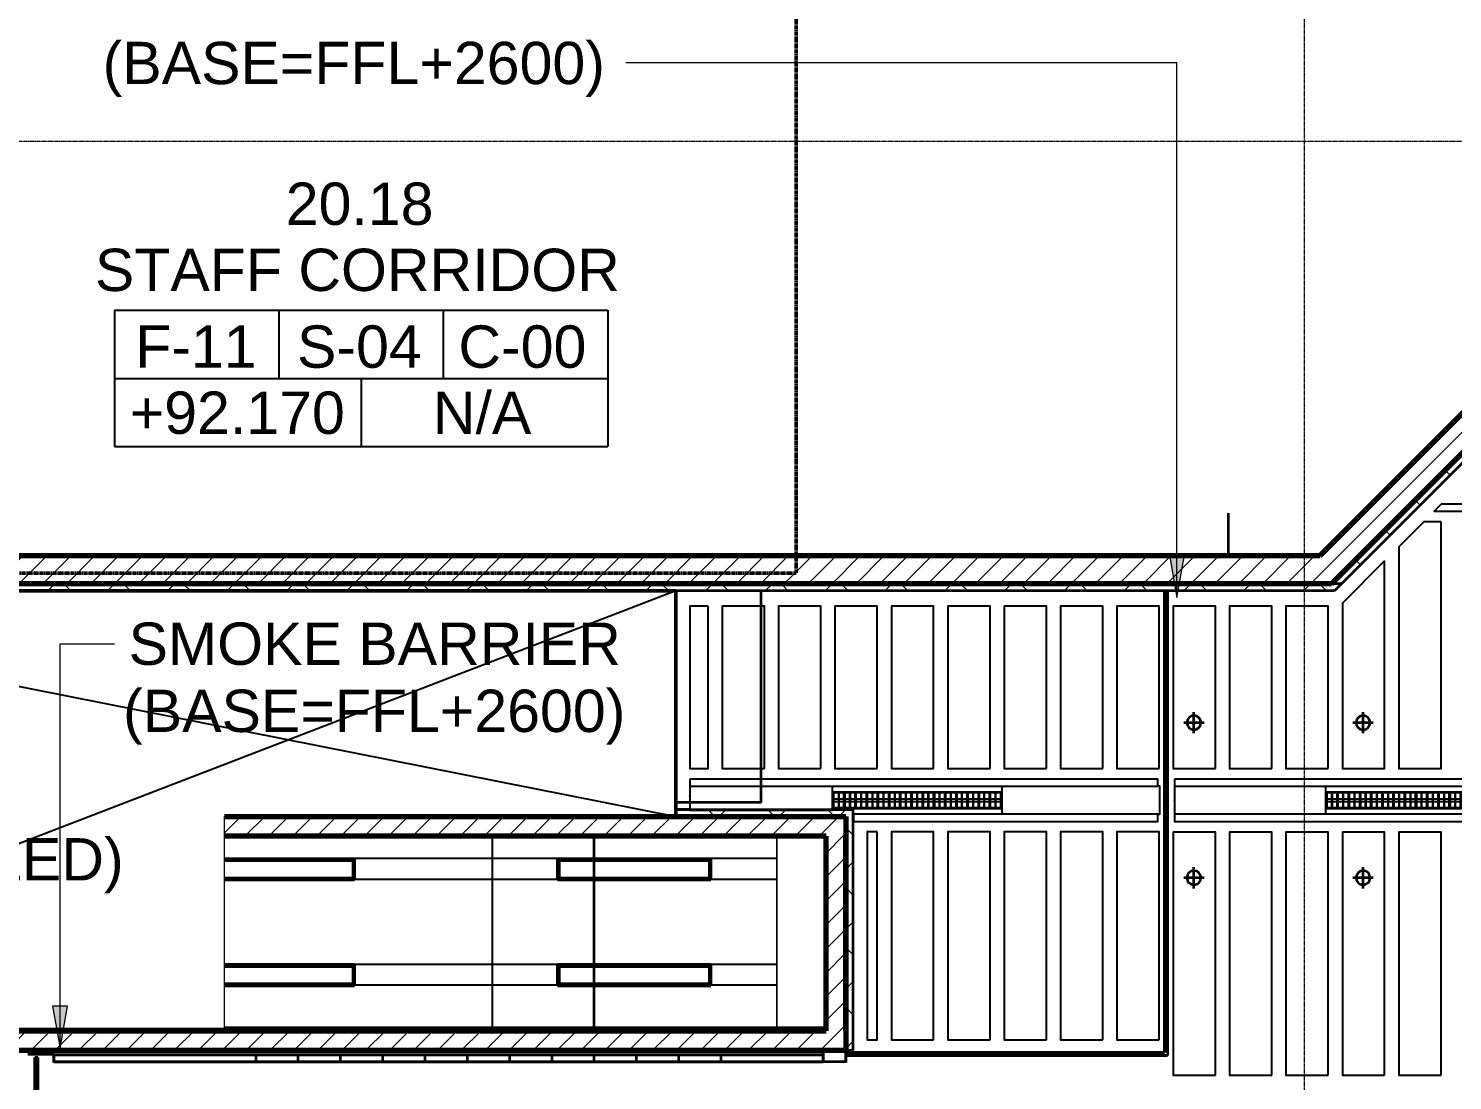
# Model space of a CAD drawing. Header units: millimetres. Extents: x -920231 to -841213, y -17301 to 22361.
# Drawn here: x -890536 to -880432, y -10978 to -3519 of the extents above; entities that cross this region are included whole.
import ezdxf
from ezdxf.enums import TextEntityAlignment as Align
from ezdxf.xclip import XClip

# ---------------------------------------------------------------- set-up
doc = ezdxf.new("R2010")
doc.units = ezdxf.units.MM
doc.header["$XCLIPFRAME"] = 0
doc.linetypes.add('- SOM Dash 1_8_', pattern=[4.7625, 3.175, -1.5875])
doc.linetypes.add('DPA_Grid _ Level 100', pattern=[10, 5.5, -1.6, 1.3, -1.6])
for name, color, linetype in [('000 - WIPEOUT', 250, 'Continuous'), ('001 - ASCESSORIES', 251, 'Continuous'), ('A04_TUBE SERIES', 2, 'Continuous'), ('A11_ALU.SOLID SHEET', 2, 'Continuous')]:
    doc.layers.add(name, color=color, linetype=linetype)
for name, color, linetype, lineweight in [('008 - LIGHTING', 1, 'Continuous', 9), ('_ _ A-DETL-OPENING', 1, 'Continuous', 25), ('A-CLNG', 2, 'Continuous', 9), ('A-CLNG-PATT', 2, 'Continuous', 9), ('A-DETL', 1, 'Continuous', 70), ('A-DETL-GENF', 2, 'Continuous', 35), ('A-FLOR-E', 2, 'Continuous', 35), ('A-ROOM-IDEN', 3, 'Continuous', 25), ('A-ROOM-LINE', 3, 'Continuous', 25), ('A-WALL', 5, 'Continuous', 35), ('A-WALL-FNSH', 2, 'Continuous', 35), ('A-WALL-PATT', 1, 'Continuous', 35), ('E-LITE-EQPM', 2, 'Continuous', 35), ('G-ANNO-SECL', 3, 'Continuous', 9), ('G-ANNO-TEXT', 3, 'Continuous', 9), ('I-WALL-E', 2, 'Continuous', 35), ('S-GRID', 251, 'Continuous', 9), ('S-STRS-IDEN', 3, 'Continuous', 25), ('S-STRS-MBND', 2, 'Continuous', 35), ('WALL-E', 2, 'Continuous', 35)]:
    doc.layers.add(name, color=color, linetype=linetype, lineweight=lineweight)
doc.styles.add('Arial_2', font='arial.ttf', dxfattribs={"height": 300})
pattern_1 = [(45, (0, 0), (-84.852814, 84.852814), [])]
pattern_2 = [(45, (0, 0), (-212.13203, 212.13203), []), (135, (0, 0), (-212.13203, -212.13203), [])]

# ---------------------------------------------------------------- blocks, each defined once
blk = doc.blocks.new('L1_1_FLUORESCENT W DISFUSSER - 1195L x 595W x 85H - 36W-V101-4230-01 ENLARGED MULTI-PURPOSE LEVEL - REFLECTED CEILING PLAN - SHEET 1')
at = {"layer": 'E-LITE-EQPM'}
for p, q in [((-886783, -10306), (-886783, -10156)), ((-886783, -10156), (-885694, -10156)), ((-885694, -10156), (-886783, -10156)), ((-886783, -10156), (-886783, -10306)), ((-886772, -10293), (-886772, -10169)), ((-886772, -10169), (-885705, -10169)), ((-885705, -10169), (-886772, -10169)), ((-886772, -10169), (-886772, -10293)), ((-886772, -10169), (-886772, -10293)), ((-885705, -10169), (-886772, -10169)), ((-885705, -10169), (-885705, -10293)), ((-885705, -10293), (-885705, -10169)), ((-885705, -10293), (-885705, -10169)), ((-885694, -10156), (-885694, -10306)), ((-885694, -10306), (-885694, -10156)), ((-885705, -10293), (-886772, -10293)), ((-886772, -10293), (-885705, -10293)), ((-886772, -10293), (-885705, -10293)), ((-885694, -10306), (-886783, -10306)), ((-886783, -10306), (-885694, -10306))]:
    blk.add_line(p, q, dxfattribs=at)
blk = doc.blocks.new('L1_1_FLUORESCENT W DISFUSSER - 1195L x 595W x 85H - 36W-V102-4230-01 ENLARGED MULTI-PURPOSE LEVEL - REFLECTED CEILING PLAN - SHEET 1')
at = {"layer": 'E-LITE-EQPM'}
for p, q in [((-889146, -10156), (-888222, -10156)), ((-888222, -10156), (-889146, -10156)), ((-889146, -10169), (-888233, -10169)), ((-888233, -10169), (-889146, -10169)), ((-888233, -10169), (-889146, -10169)), ((-888233, -10169), (-888233, -10293)), ((-888233, -10293), (-888233, -10169)), ((-888233, -10293), (-888233, -10169)), ((-888222, -10156), (-888222, -10306)), ((-888222, -10306), (-888222, -10156)), ((-888233, -10293), (-889146, -10293)), ((-889146, -10293), (-888233, -10293)), ((-889146, -10293), (-888233, -10293)), ((-888222, -10306), (-889146, -10306)), ((-889146, -10306), (-888222, -10306))]:
    blk.add_line(p, q, dxfattribs=at)
blk = doc.blocks.new('DPA_Room Tag Box - Standard-4486259-4230-01 ENLARGED MULTI-PURPOSE LEVEL - REFLECTED CEILING PLAN - SHEET 1')
at = {"layer": 'A-ROOM-LINE'}
for p, q in [((-17.5, -2.94), (-17.5, -12.6)), ((-17.5, -2.94), (17.5, -2.94)), ((-5.83, -2.94), (-5.83, -7.77)), ((5.83, -2.94), (5.83, -7.77)), ((17.5, -2.94), (17.5, -12.6)), ((-17.5, -7.77), (17.5, -7.77)), ((0, -7.77), (0, -12.6)), ((-17.5, -12.6), (17.5, -12.6))]:
    blk.add_line(p, q, dxfattribs=at)
blk = doc.blocks.new('*U2141')
at = {"layer": '_ _ A-DETL-OPENING'}
for p, q in [((-23944.5, -11084.8), (-15861.6, -12685)), ((-15862.2, -11084.8), (-23944.5, -14194.8))]:
    blk.add_line(p, q, dxfattribs=at)
at = {"layer": 'S-GRID', "linetype": 'DPA_Grid _ Level 100'}
for p, q in [((-11400, -20855.1), (-11400, 16910.1)), ((24628.5, -7900), (-48793, -7900))]:
    blk.add_line(p, q, dxfattribs=at)
blk = doc.blocks.new('*U1357')
blk.add_wipeout([(-25, 0), (25, 0), (25, 12752), (-25, 12752)]).dxf.layer = '000 - WIPEOUT'
at = {"layer": 'A04_TUBE SERIES', "color": 0}
blk.add_lwpolyline([(-25, 0), (25, 0), (25, 12752), (-25, 12752)], close=True, dxfattribs=at)
at = {"layer": 'Defpoints', "color": 250, "flags": 1}
blk.add_attdef('EXTR.OVL-LENGTH_', (-33, -9), '', height=5, dxfattribs=at)
blk = doc.blocks.new('*U1351')
at = {"color": 1}
blk.add_wipeout([(600, -60), (-600, -60), (-600, 60), (600, 60)], dxfattribs=at).dxf.layer = '000 - WIPEOUT'
at = {"layer": '001 - ASCESSORIES', "color": 0}
blk.add_lwpolyline([(600, -60), (-600, -60), (-600, 60), (600, 60)], close=True, dxfattribs=at)
at = {"layer": '001 - ASCESSORIES'}
for points in [[(-593, -55), (-598, -55), (-598, 55), (-593, 55)], [(595, -55), (-595, -55), (-595, 55), (595, 55)], [(-559, -55), (-554, -55), (-554, 55), (-559, 55)], [(-514, -55), (-519, -55), (-519, 55), (-514, 55)], [(-479, -55), (-474, -55), (-474, 55), (-479, 55)], [(-435, -55), (-440, -55), (-440, 55), (-435, 55)], [(-400, -55), (-395, -55), (-395, 55), (-400, 55)], [(-355, -55), (-360, -55), (-360, 55), (-355, 55)], [(-320, -55), (-315, -55), (-315, 55), (-320, 55)], [(-276, -55), (-281, -55), (-281, 55), (-276, 55)], [(-241, -55), (-236, -55), (-236, 55), (-241, 55)], [(-196, -55), (-201, -55), (-201, 55), (-196, 55)], [(-161, -55), (-156, -55), (-156, 55), (-161, 55)], [(-117, -55), (-122, -55), (-122, 55), (-117, 55)], [(-82, -55), (-77, -55), (-77, 55), (-82, 55)], [(-37, -55), (-42, -55), (-42, 55), (-37, 55)], [(-3, -55), (3, -55), (3, 55), (-3, 55)], [(42, -55), (37, -55), (37, 55), (42, 55)], [(77, -55), (82, -55), (82, 55), (77, 55)], [(122, -55), (117, -55), (117, 55), (122, 55)], [(156, -55), (161, -55), (161, 55), (156, 55)], [(201, -55), (196, -55), (196, 55), (201, 55)], [(236, -55), (241, -55), (241, 55), (236, 55)], [(281, -55), (276, -55), (276, 55), (281, 55)], [(315, -55), (320, -55), (320, 55), (315, 55)], [(360, -55), (355, -55), (355, 55), (360, 55)], [(395, -55), (400, -55), (400, 55), (395, 55)], [(440, -55), (435, -55), (435, 55), (440, 55)], [(474, -55), (479, -55), (479, 55), (474, 55)], [(519, -55), (514, -55), (514, 55), (519, 55)], [(554, -55), (559, -55), (559, 55), (554, 55)], [(598, -55), (593, -55), (593, 55), (598, 55)]]:
    blk.add_lwpolyline(points, close=True, dxfattribs=at)
for points in [[(-593, 10), (-559, 10)], [(-554, 10), (-519, 10)], [(-514, 10), (-479, 10)], [(-474, 10), (-440, 10)], [(-435, 10), (-400, 10)], [(-395, 10), (-360, 10)], [(-355, 10), (-320, 10)], [(-315, 10), (-281, 10)], [(-276, 10), (-241, 10)], [(-236, 10), (-201, 10)], [(-196, 10), (-161, 10)], [(-156, 10), (-122, 10)], [(-117, 10), (-82, 10)], [(-77, 10), (-42, 10)], [(-37, 10), (-3, 10)], [(3, 10), (37, 10)], [(42, 10), (77, 10)], [(82, 10), (117, 10)], [(122, 10), (156, 10)], [(161, 10), (196, 10)], [(201, 10), (236, 10)], [(241, 10), (276, 10)], [(281, 10), (315, 10)], [(320, 10), (355, 10)], [(360, 10), (395, 10)], [(400, 10), (435, 10)], [(440, 10), (474, 10)], [(479, 10), (514, 10)], [(519, 10), (554, 10)], [(559, 10), (593, 10)], [(-593, -10), (-559, -10)], [(-554, -10), (-519, -10)], [(-514, -10), (-479, -10)], [(-474, -10), (-440, -10)], [(-435, -10), (-400, -10)], [(-395, -10), (-360, -10)], [(-355, -10), (-320, -10)], [(-315, -10), (-281, -10)], [(-276, -10), (-241, -10)], [(-236, -10), (-201, -10)], [(-196, -10), (-161, -10)], [(-156, -10), (-122, -10)], [(-117, -10), (-82, -10)], [(-77, -10), (-42, -10)], [(-37, -10), (-3, -10)], [(3, -10), (37, -10)], [(42, -10), (77, -10)], [(82, -10), (117, -10)], [(122, -10), (156, -10)], [(161, -10), (196, -10)], [(201, -10), (236, -10)], [(241, -10), (276, -10)], [(281, -10), (315, -10)], [(320, -10), (355, -10)], [(360, -10), (395, -10)], [(400, -10), (435, -10)], [(440, -10), (474, -10)], [(479, -10), (514, -10)], [(519, -10), (554, -10)], [(559, -10), (593, -10)]]:
    blk.add_lwpolyline(points, dxfattribs=at)
blk = doc.blocks.new('*U1365')
blk.add_wipeout([(-25, 0), (25, 0), (25, 2161), (-25, 2161)]).dxf.layer = '000 - WIPEOUT'
at = {"layer": 'A04_TUBE SERIES', "color": 0}
blk.add_lwpolyline([(-25, 0), (25, 0), (25, 2161), (-25, 2161)], close=True, dxfattribs=at)
at = {"layer": 'Defpoints', "color": 250, "flags": 1}
blk.add_attdef('EXTR.OVL-LENGTH_', (-33, -9), '', height=5, dxfattribs=at)
blk = doc.blocks.new('*U1366')
blk.add_wipeout([(-25, 0), (25, 0), (25, 3320), (-25, 3320)]).dxf.layer = '000 - WIPEOUT'
at = {"layer": 'A04_TUBE SERIES', "color": 0}
blk.add_lwpolyline([(-25, 0), (25, 0), (25, 3320), (-25, 3320)], close=True, dxfattribs=at)
at = {"layer": 'Defpoints', "color": 250, "flags": 1}
blk.add_attdef('EXTR.OVL-LENGTH_', (-33, -9), '', height=5, dxfattribs=at)
blk = doc.blocks.new('*U1497')
blk.add_point((0, 0))
at = {"layer": 'Defpoints', "color": 250}
blk.add_text('AL.SHEET-HAT-TYPE-C', height=7, rotation=270, dxfattribs=at).set_placement((15, 0), align=Align.BOTTOM_CENTER)
blk.add_wipeout([(0, -100), (1073, -100), (1073, 100), (0, 100)]).dxf.layer = '000 - WIPEOUT'
at = {"layer": 'A11_ALU.SOLID SHEET', "color": 0}
blk.add_lwpolyline([(0, -100), (1073, -100), (1073, 100), (0, 100)], close=True, dxfattribs=at)
blk = doc.blocks.new('*U1498')
blk.add_point((0, 0))
at = {"layer": 'Defpoints', "color": 250}
blk.add_text('AL.SHEET-HAT-TYPE-C', height=7, rotation=270, dxfattribs=at).set_placement((15, 0), align=Align.BOTTOM_CENTER)
blk.add_wipeout([(0, -100), (1122, -100), (1122, 100), (0, 100)]).dxf.layer = '000 - WIPEOUT'
at = {"layer": 'A11_ALU.SOLID SHEET', "color": 0}
blk.add_lwpolyline([(0, -100), (1122, -100), (1122, 100), (0, 100)], close=True, dxfattribs=at)
blk = doc.blocks.new('*U1499')
blk.add_point((0, 0))
at = {"layer": 'Defpoints', "color": 250}
blk.add_text('AL.SHEET-HAT-TYPE-C', height=7, rotation=270, dxfattribs=at).set_placement((15, 0), align=Align.BOTTOM_CENTER)
blk.add_wipeout([(0, -100), (1013, -100), (1013, 100), (0, 100)]).dxf.layer = '000 - WIPEOUT'
at = {"layer": 'A11_ALU.SOLID SHEET', "color": 0}
blk.add_lwpolyline([(0, -100), (1013, -100), (1013, 100), (0, 100)], close=True, dxfattribs=at)
blk = doc.blocks.new('*U1486')
at = {"color": 3}
for points in [[(-575, 550), (575, 550), (575, 250), (-575, 250)], [(-575, 150), (575, 150), (575, -150), (-575, -150)], [(-575, -250), (575, -250), (575, -550), (-575, -550)]]:
    blk.add_wipeout(points, dxfattribs=at).dxf.layer = '000 - WIPEOUT'
at = {"layer": 'A11_ALU.SOLID SHEET', "color": 0, "linetype": 'ByBlock'}
for points in [[(-575, 250), (575, 250), (575, 550), (-575, 550)], [(-575, -150), (575, -150), (575, 150), (-575, 150)], [(-575, -550), (575, -550), (575, -250), (-575, -250)]]:
    blk.add_lwpolyline(points, close=True, dxfattribs=at)
blk = doc.blocks.new('*U1358')
blk.add_wipeout([(-25, 0), (25, 0), (25, 10860), (-25, 10910)]).dxf.layer = '000 - WIPEOUT'
at = {"layer": 'A04_TUBE SERIES', "color": 0}
blk.add_lwpolyline([(-25, 0), (25, 0), (25, 10860), (-25, 10910)], close=True, dxfattribs=at)
at = {"layer": 'Defpoints', "color": 250, "flags": 1}
blk.add_attdef('EXTR.OVL-LENGTH_', (-33, -9), '', height=5, dxfattribs=at)
blk = doc.blocks.new('*U1489')
at = {"color": 3}
for points in [[(-575, 1550), (575, 1550), (575, 1250), (-575, 1250)], [(-575, 1150), (575, 1150), (575, 850), (-575, 850)], [(-575, 750), (575, 750), (575, 450), (-575, 450)], [(-575, 350), (575, 350), (575, 50), (-575, 50)], [(-575, -50), (575, -50), (575, -350), (-575, -350)], [(-575, -450), (575, -450), (575, -750), (-575, -750)], [(-575, -850), (575, -850), (575, -1150), (-575, -1150)], [(-575, -1250), (575, -1250), (575, -1550), (-575, -1550)]]:
    blk.add_wipeout(points, dxfattribs=at).dxf.layer = '000 - WIPEOUT'
at = {"layer": 'A11_ALU.SOLID SHEET', "color": 0, "linetype": 'ByBlock'}
for points in [[(-575, 1250), (575, 1250), (575, 1550), (-575, 1550)], [(-575, 850), (575, 850), (575, 1150), (-575, 1150)], [(-575, 450), (575, 450), (575, 750), (-575, 750)], [(-575, 50), (575, 50), (575, 350), (-575, 350)], [(-575, -350), (575, -350), (575, -50), (-575, -50)], [(-575, -750), (575, -750), (575, -450), (-575, -450)], [(-575, -1150), (575, -1150), (575, -850), (-575, -850)], [(-575, -1550), (575, -1550), (575, -1250), (-575, -1250)]]:
    blk.add_lwpolyline(points, close=True, dxfattribs=at)
blk = doc.blocks.new('*U1490')
at = {"color": 3}
for points in [[(-862.5, 6150), (862.5, 6150), (862.5, 5850), (-862.5, 5850)], [(-862.5, 5750), (862.5, 5750), (862.5, 5450), (-862.5, 5450)], [(-862.5, 5350), (862.5, 5350), (862.5, 5050), (-862.5, 5050)], [(-862.5, 4950), (862.5, 4950), (862.5, 4650), (-862.5, 4650)], [(-862.5, 4550), (862.5, 4550), (862.5, 4250), (-862.5, 4250)]]:
    blk.add_wipeout(points, dxfattribs=at).dxf.layer = '000 - WIPEOUT'
at = {"layer": 'A11_ALU.SOLID SHEET', "color": 0, "linetype": 'ByBlock'}
for points in [[(-862.5, 5850), (862.5, 5850), (862.5, 6150), (-862.5, 6150)], [(-862.5, 5450), (862.5, 5450), (862.5, 5750), (-862.5, 5750)], [(-862.5, 5050), (862.5, 5050), (862.5, 5350), (-862.5, 5350)], [(-862.5, 4650), (862.5, 4650), (862.5, 4950), (-862.5, 4950)], [(-862.5, 4250), (862.5, 4250), (862.5, 4550), (-862.5, 4550)]]:
    blk.add_lwpolyline(points, close=True, dxfattribs=at)
blk = doc.blocks.new('*U1492')
at = {"color": 3}
for points in [[(-737.5, 950), (737.5, 950), (737.5, 650), (-737.5, 650)], [(-737.5, 550), (737.5, 550), (737.5, 250), (-737.5, 250)], [(-737.5, 150), (737.5, 150), (737.5, -150), (-737.5, -150)], [(-737.5, -250), (737.5, -250), (737.5, -550), (-737.5, -550)], [(-737.5, -650), (737.5, -650), (737.5, -950), (-737.5, -950)]]:
    blk.add_wipeout(points, dxfattribs=at).dxf.layer = '000 - WIPEOUT'
at = {"layer": 'A11_ALU.SOLID SHEET', "color": 0, "linetype": 'ByBlock'}
for points in [[(-737.5, 650), (737.5, 650), (737.5, 950), (-737.5, 950)], [(-737.5, 250), (737.5, 250), (737.5, 550), (-737.5, 550)], [(-737.5, -150), (737.5, -150), (737.5, 150), (-737.5, 150)], [(-737.5, -550), (737.5, -550), (737.5, -250), (-737.5, -250)], [(-737.5, -950), (737.5, -950), (737.5, -650), (-737.5, -650)]]:
    blk.add_lwpolyline(points, close=True, dxfattribs=at)
blk = doc.blocks.new('*U1377')
at = {"layer": 'Defpoints'}
for p in [(0, 400), (0, 0)]:
    blk.add_point(p, dxfattribs=at)
blk.add_wipeout([(737.5, 250), (737.5, 322), (-737.5, 322), (-737.5, 250)]).dxf.layer = '000 - WIPEOUT'
at = {"layer": 'A11_ALU.SOLID SHEET', "color": 0}
blk.add_lwpolyline([(737.5, 250), (737.5, 322), (-737.5, 322), (-737.5, 250)], close=True, dxfattribs=at)
blk = doc.blocks.new('*U1378')
at = {"layer": 'Defpoints'}
blk.add_point((0, 0), dxfattribs=at)
blk.add_wipeout([(575, 250), (575, 380), (-575, 380), (-575, 250)]).dxf.layer = '000 - WIPEOUT'
at = {"layer": 'A11_ALU.SOLID SHEET', "color": 0}
blk.add_lwpolyline([(575, 250), (575, 380), (-575, 380), (-575, 250)], close=True, dxfattribs=at)
at = {"layer": 'Defpoints'}
blk.add_point((0, 400), dxfattribs=at)
blk = doc.blocks.new('*U1512')
at = {"layer": 'A11_ALU.SOLID SHEET', "linetype": 'ByBlock'}
for points in [[(-135832, -10595), (-135955, -10595), (-136132, -10772), (-136132, -12345), (-135832, -12345)], [(-136232, -10872), (-136532, -11172), (-136532, -12345), (-136232, -12345)]]:
    blk.add_lwpolyline(points, close=True, dxfattribs=at)
at = {"layer": 'A04_TUBE SERIES', "linetype": 'ByBlock', "rotation": 89.99999999999999}
blk.add_blockref('*U1358', (-124970, -10495), dxfattribs=at)
at = {"layer": 'A11_ALU.SOLID SHEET', "linetype": 'ByBlock', "rotation": 90}
for name, p in [('*U1489', (-139382, -11770)), ('*U1486', (-137182, -11770)), ('*U1492', (-138782, -13532)), ('*U1490', (-131582, -13658))]:
    blk.add_blockref(name, p, dxfattribs=at)
at = {"layer": 'A11_ALU.SOLID SHEET', "color": 1}
for name, p in [('*U1499', (-141162, -12540)), ('*U1498', (-138949, -12570)), ('*U1497', (-137722, -12570))]:
    blk.add_blockref(name, p, dxfattribs=at)
at = {"layer": '008 - LIGHTING'}
for p in [(-139549, -12570), (-136049, -12570)]:
    blk.add_blockref('*U1351', p, dxfattribs=at)
at = {"layer": 'A11_ALU.SOLID SHEET', "color": 0, "linetype": 'ByBlock', "rotation": 90}
for name, p in [('*U1378', (-140782, -11770)), ('*U1377', (-139582, -13532))]:
    blk.add_blockref(name, p, dxfattribs=at)
at = {"layer": 'A04_TUBE SERIES', "linetype": 'ByBlock', "rotation": 270}
for name, p in [('*U1366', (-141162, -12445)), ('*U1357', (-137722, -12445)), ('*U1365', (-140003, -12695)), ('*U1357', (-137722, -12695))]:
    blk.add_blockref(name, p, dxfattribs=at)
blk = doc.blocks.new('LGF_DL_SAA_LowPower_DL1a - LGF_DL_SAA_LowPower_DL1a-8832329-4130-01 MULTI-PURPOSE LEVEL - REFLECTED CEILING PLAN')
at = {"layer": 'A-DETL-GENF'}
for p, q in [((72.5, 0), (-72.5, 0)), ((0, 75), (0, -75))]:
    blk.add_line(p, q, dxfattribs=at)
blk.add_circle((0, 0), 50, dxfattribs=at)
blk = doc.blocks.new('C-1-PP19-AR-4130-01-B_20250829-225100_EXLIGHT')
at = {"layer": 'E-LITE-EQPM', "extrusion": (0, 0, -1), "rotation": 180}
for p in [(137585, -12020), (136385, -12020), (137585, -13120), (136385, -13120)]:
    blk.add_blockref('LGF_DL_SAA_LowPower_DL1a - LGF_DL_SAA_LowPower_DL1a-8832329-4130-01 MULTI-PURPOSE LEVEL - REFLECTED CEILING PLAN', p, dxfattribs=at)

msp = doc.modelspace()

# ---------------------------------------------------------------- block references
ref = msp.add_blockref('*U1512', (-744682, 3579))
XClip(ref).set_block_clipping_path([(-170955.001718735, -20880.0077451951), (-101425.4223389953, 14393.0014498747)])

# ---------------------------------------------------------------- next in the draw order: hatches: boundary and pattern name
at = {"layer": 'A-CLNG-PATT', "lineweight": 25}
h = msp.add_hatch(dxfattribs=at)
h.set_pattern_fill('FP_9', color=256, style=0, pattern_type=2)
h.set_pattern_definition([(0, (-865424.5, -10156), (0, 4414), [3117.7, 0]), (180, (-862307, -9556), (-5e-13, 4414), [3117.7, 0]), (270, (-865424.5, -8656), (-3117.7, -2e-13), [4414, 0]), (270, (-862307, -8656), (-3117.7, -2e-13), [4414, 0]), (0, (-865424.5, -10788), (0, 4414), [3117.7, 0]), (180, (-862307, -10306), (-5e-13, 4414), [3117.7, 0]), (0, (-865424.5, -10938), (0, 4414), [3117.7, 0]), (180, (-862307, -8806), (-5e-13, 4414), [3117.7, 0]), (180, (-862307, -9406), (-5e-13, 4414), [3117.7, 0]), (0, (-865424.5, -11420), (0, 4414), [3117.7, 0]), (0, (-865424.5, -11570), (0, 4414), [3117.7, 0]), (0, (-865424.5, -12920), (0, 4414), [3117.7, 0]), (180, (-862307, -12320), (-5e-13, 4414), [3117.7, 0]), (180, (-862307, -12170), (-5e-13, 4414), [3117.7, 0])])
h.paths.add_polyline_path([(-886702, -10606), (-885227, -10606), (-885227, -9246), (-889146, -9246), (-889146, -10606), (-886702, -10606)])
at = {"layer": 'A-WALL-PATT', "lineweight": 9}
h = msp.add_hatch(dxfattribs=at)
h.set_pattern_fill('FP_2', color=256, style=0, pattern_type=2)
h.set_pattern_definition(pattern_1)
h.paths.add_polyline_path([(-881290, -7456), (-870755, 3079), (-871038, 3079), (-881572, -7456)])
h = msp.add_hatch(dxfattribs=at)
h.set_pattern_fill('FP_3', color=256, style=0, pattern_type=2)
h.set_pattern_definition(pattern_2)
h.paths.add_polyline_path([(-881269, -7506), (-870734, 3029), (-870805, 3029), (-881340, -7506)])
h = msp.add_hatch(dxfattribs=at)
h.set_pattern_fill('FP_3', color=256, style=0, pattern_type=2)
h.set_pattern_definition(pattern_2)
h.paths.add_polyline_path([(-881290, -7456), (-881219, -7456), (-870734, 3029), (-870805, 3029), (-880712, -6878)])
h = msp.add_hatch(dxfattribs=at)
h.set_pattern_fill('FP_2', color=256, style=0, pattern_type=2)
h.set_pattern_definition(pattern_1)
h.paths.add_polyline_path([(-881898, -7456), (-881572, -7456), (-881372, -7256), (-899767, -7256), (-899767, -7456), (-884197, -7456)])
h = msp.add_hatch(dxfattribs=at)
h.set_pattern_fill('FP_3', color=256, style=0, pattern_type=2)
h.set_pattern_definition(pattern_2)
h.paths.add_polyline_path([(-881340, -7506), (-881290, -7456), (-891370, -7456), (-891370, -7506), (-881898, -7506)])
h = msp.add_hatch(dxfattribs=at)
h.set_pattern_fill('FP_3', color=256, style=0, pattern_type=2)
h.set_pattern_definition(pattern_2)
h.paths.add_polyline_path([(-884687, -9106), (-884687, -9056), (-885944, -9056), (-885944, -9106), (-884737, -9106)])
h = msp.add_hatch(dxfattribs=at)
h.set_pattern_fill('FP_2', color=256, style=0, pattern_type=2)
h.set_pattern_definition(pattern_1)
h.paths.add_polyline_path([(-884737, -9246), (-884737, -9106), (-889146, -9106), (-889146, -9246), (-884877, -9246)])
h.paths.add_polyline_path([(-894077, -9246), (-894027, -9246), (-894027, -9106), (-894077, -9106)])
h = msp.add_hatch(dxfattribs=at)
h.set_pattern_fill('FP_3', color=256, style=0, pattern_type=2)
h.set_pattern_definition(pattern_2)
h.paths.add_polyline_path([(-884737, -10766), (-884687, -10766), (-884687, -9106), (-884737, -9106), (-884737, -10626)])
h = msp.add_hatch(dxfattribs=at)
h.set_pattern_fill('FP_2', color=256, style=0, pattern_type=2)
h.set_pattern_definition(pattern_1)
h.paths.add_polyline_path([(-884737, -10626), (-884737, -9246), (-884877, -9246), (-884877, -10626)])
h = msp.add_hatch(dxfattribs=at)
h.set_pattern_fill('FP_2', color=256, style=0, pattern_type=2)
h.set_pattern_definition(pattern_1)
h.paths.add_polyline_path([(-884737, -10766), (-884737, -10626), (-894077, -10626), (-894077, -10766), (-885346, -10766)])
at = {"layer": 'G-ANNO-TEXT'}
for points in [[(-882388, -7554), (-882335, -7254), (-882440, -7254)], [(-890312, -10751), (-890260, -10451), (-890365, -10451)]]:
    msp.add_hatch(color=7, dxfattribs=at).paths.add_polyline_path(points)

# ---------------------------------------------------------------- next in the draw order: linework, layer by layer
at = {"layer": 'A-CLNG'}
for p, q in [((-890289, -7506), (-894027, -7506)), ((-894027, -7506), (-890289, -7506)), ((-885945, -7506), (-890289, -7506)), ((-890289, -7506), (-885945, -7506)), ((-885227, -9246), (-885227, -10606)), ((-885227, -10606), (-885227, -9246)), ((-885227, -10606), (-885227, -9246)), ((-885227, -9246), (-885227, -10606)), ((-889146, -10606), (-885227, -10606)), ((-885227, -10606), (-889146, -10606)), ((-885227, -10606), (-884877, -10606)), ((-884877, -10606), (-885227, -10606)), ((-884877, -10606), (-884898, -10606)), ((-884898, -10606), (-884877, -10606)), ((-884898, -10766), (-884898, -10846)), ((-884898, -10846), (-884898, -10766)), ((-885360, -10846), (-888010, -10846)), ((-888010, -10846), (-885360, -10846)), ((-885360, -10851), (-885360, -10846)), ((-885360, -10846), (-885360, -10851)), ((-884737, -10846), (-885360, -10846)), ((-885360, -10846), (-885360, -10851)), ((-885360, -10851), (-885360, -10846)), ((-885360, -10846), (-884737, -10846)), ((-884898, -10846), (-884737, -10846)), ((-884737, -10846), (-884898, -10846))]:
    msp.add_line(p, q, dxfattribs=at)
at = {"layer": 'A-DETL', "lineweight": 50}
for p, q in [((-885944, -7506), (-894027, -7506)), ((-885944, -9106), (-885944, -7506)), ((-894027, -10616), (-889146, -10616))]:
    msp.add_line(p, q, dxfattribs=at)
at = {"layer": 'A-DETL', "lineweight": 9}
for p, q in [((-889146, -10616), (-889146, -9106)), ((-889146, -9106), (-885944, -9106))]:
    msp.add_line(p, q, dxfattribs=at)
at = {"layer": 'A-FLOR-E'}
for p, q in [((-894077, -7456), (-882524, -7456)), ((-882524, -7456), (-894077, -7456))]:
    msp.add_line(p, q, dxfattribs=at)
at = {"layer": 'A-WALL', "color": 7, "lineweight": 70}
for p, q in [((-870805, 3029), (-881290, -7456)), ((-881290, -7456), (-870805, 3029)), ((-881290, -7456), (-870805, 3029)), ((-881372, -7256), (-874987, -871)), ((-894077, -7256), (-881372, -7256)), ((-881572, -7456), (-894077, -7456)), ((-881290, -7456), (-881572, -7456)), ((-889146, -9106), (-884737, -9106)), ((-884737, -9106), (-884737, -9246)), ((-884877, -9246), (-889146, -9246)), ((-884877, -10626), (-884877, -9246)), ((-884737, -9246), (-884737, -10626)), ((-884737, -10626), (-884737, -9246)), ((-894077, -10626), (-884877, -10626)), ((-884737, -10626), (-884737, -10766)), ((-884737, -10766), (-894077, -10766))]:
    msp.add_line(p, q, dxfattribs=at)
at = {"layer": 'A-WALL-FNSH', "color": 250}
for p, q in [((-870734, 3029), (-881269, -7506)), ((-870734, 3029), (-881219, -7456)), ((-891370, -7456), (-881290, -7456)), ((-881219, -7456), (-881290, -7456)), ((-881340, -7506), (-891370, -7506)), ((-881269, -7506), (-881340, -7506)), ((-885944, -9056), (-884687, -9056)), ((-884687, -9056), (-884687, -9106)), ((-884737, -9106), (-889146, -9106)), ((-884737, -9246), (-884737, -9106)), ((-884687, -9106), (-884687, -10766)), ((-884737, -10766), (-884737, -10626)), ((-884687, -10766), (-884737, -10766))]:
    msp.add_line(p, q, dxfattribs=at)
at = {"layer": 'G-ANNO-SECL', "linetype": 'DPA_Grid _ Level 100', "lineweight": 50}
for p, q in [((-885090, 20550), (-885090, -7381)), ((-885090, -7381), (-893368, -7381))]:
    msp.add_line(p, q, dxfattribs=at)
at = {"layer": 'G-ANNO-TEXT', "color": 10}
for p, q in [((-886176, -3763), (-886299, -3763)), ((-882388, -3763), (-886176, -3763)), ((-882388, -7554), (-882388, -3763)), ((-882335, -7254), (-882440, -7254)), ((-882440, -7254), (-882388, -7554)), ((-882388, -7554), (-882335, -7254)), ((-890312, -7881), (-890084, -7881)), ((-890312, -10751), (-890312, -7881)), ((-890084, -7881), (-889926, -7881)), ((-890260, -10451), (-890365, -10451)), ((-890365, -10451), (-890312, -10751)), ((-890312, -10751), (-890260, -10451))]:
    msp.add_line(p, q, dxfattribs=at)
at = {"layer": 'I-WALL-E'}
for p, q in [((-882475, -10781), (-882475, -7506)), ((-882475, -7506), (-882475, -10781)), ((-882475, -7506), (-882455, -7506)), ((-882455, -10781), (-882455, -7506)), ((-882455, -7506), (-882455, -10801)), ((-885845, -9056), (-885944, -9056)), ((-885944, -9056), (-885845, -9056)), ((-886440, -9106), (-887997, -9106)), ((-887997, -9106), (-887837, -9106)), ((-887837, -9106), (-887410, -9106)), ((-887410, -9106), (-887425, -9106)), ((-887425, -9106), (-887110, -9106)), ((-887110, -9106), (-887125, -9106)), ((-887125, -9106), (-886810, -9106)), ((-886810, -9106), (-886825, -9106)), ((-886825, -9106), (-886510, -9106)), ((-886510, -9106), (-886525, -9106)), ((-886525, -9106), (-885845, -9106)), ((-885845, -9106), (-886440, -9106)), ((-889146, -10606), (-886359, -10606)), ((-888910, -10606), (-889146, -10606)), ((-888610, -10606), (-888925, -10606)), ((-888925, -10606), (-888910, -10606)), ((-888910, -10606), (-888910, -10626)), ((-888310, -10606), (-888625, -10606)), ((-888625, -10606), (-888610, -10606)), ((-888610, -10606), (-888610, -10626)), ((-888010, -10606), (-888325, -10606)), ((-888325, -10606), (-888310, -10606)), ((-888310, -10606), (-888310, -10626)), ((-887710, -10606), (-888025, -10606)), ((-888025, -10606), (-888010, -10606)), ((-888010, -10606), (-888010, -10626)), ((-887410, -10606), (-887725, -10606)), ((-887725, -10606), (-887710, -10606)), ((-887710, -10606), (-887710, -10626)), ((-887110, -10606), (-887425, -10606)), ((-887425, -10606), (-887410, -10606)), ((-887410, -10606), (-887410, -10626)), ((-886810, -10606), (-887125, -10606)), ((-887125, -10606), (-887110, -10606)), ((-887110, -10606), (-887110, -10626)), ((-886510, -10606), (-886825, -10606)), ((-886825, -10606), (-886810, -10606)), ((-886810, -10606), (-886810, -10626)), ((-884877, -10606), (-886525, -10606)), ((-886525, -10606), (-886510, -10606)), ((-886510, -10606), (-886510, -10626)), ((-886359, -10606), (-884877, -10606)), ((-890110, -10616), (-890110, -10626)), ((-889810, -10616), (-889810, -10626)), ((-889510, -10616), (-889510, -10626)), ((-889210, -10616), (-889210, -10626)), ((-890356, -10796), (-889075, -10796)), ((-888909, -10796), (-890356, -10796)), ((-889075, -10796), (-885476, -10796)), ((-888609, -10796), (-888924, -10796)), ((-888924, -10796), (-888909, -10796)), ((-888924, -10796), (-888924, -10846)), ((-888309, -10796), (-888624, -10796)), ((-888624, -10796), (-888609, -10796)), ((-888624, -10796), (-888624, -10846)), ((-888009, -10796), (-888324, -10796)), ((-888324, -10796), (-888309, -10796)), ((-888324, -10796), (-888324, -10846)), ((-887709, -10796), (-888024, -10796)), ((-888024, -10796), (-888009, -10796)), ((-888024, -10796), (-888024, -10846)), ((-887409, -10796), (-887724, -10796)), ((-887724, -10796), (-887709, -10796)), ((-887724, -10796), (-887724, -10846)), ((-887109, -10796), (-887424, -10796)), ((-887424, -10796), (-887409, -10796)), ((-887424, -10796), (-887424, -10846)), ((-886809, -10796), (-887124, -10796)), ((-887124, -10796), (-887109, -10796)), ((-887124, -10796), (-887124, -10846)), ((-886509, -10796), (-886824, -10796)), ((-886824, -10796), (-886809, -10796)), ((-886824, -10796), (-886824, -10846)), ((-886209, -10796), (-886524, -10796)), ((-886524, -10796), (-886509, -10796)), ((-886524, -10796), (-886524, -10846)), ((-885909, -10796), (-886224, -10796)), ((-886224, -10796), (-886209, -10796)), ((-886224, -10796), (-886224, -10846)), ((-885610, -10796), (-885924, -10796)), ((-885924, -10796), (-885909, -10796)), ((-885924, -10796), (-885924, -10846)), ((-884898, -10796), (-885625, -10796)), ((-885625, -10796), (-885610, -10796)), ((-885625, -10796), (-885625, -10846)), ((-885476, -10796), (-884898, -10796)), ((-884898, -10796), (-884898, -10846)), ((-884898, -10796), (-884898, -10846)), ((-884737, -10781), (-882475, -10781)), ((-882475, -10781), (-884737, -10781)), ((-884737, -10801), (-884737, -10781)), ((-884737, -10781), (-884737, -10801)), ((-884737, -10801), (-882455, -10801)), ((-882455, -10801), (-884737, -10801)), ((-890491, -10816), (-890491, -14166)), ((-890491, -14166), (-890491, -10816)), ((-890491, -10816), (-890471, -10816)), ((-890471, -10816), (-890491, -10816)), ((-890471, -10816), (-890471, -14166)), ((-890471, -14166), (-890471, -10816)), ((-890356, -10846), (-888909, -10846)), ((-889075, -10846), (-890356, -10846)), ((-885476, -10846), (-889075, -10846)), ((-888909, -10846), (-888924, -10846)), ((-888924, -10846), (-888609, -10846)), ((-888609, -10846), (-888624, -10846)), ((-888624, -10846), (-888309, -10846)), ((-888309, -10846), (-888324, -10846)), ((-888324, -10846), (-888009, -10846)), ((-888009, -10846), (-888024, -10846)), ((-888024, -10846), (-887709, -10846)), ((-887709, -10846), (-887724, -10846)), ((-887724, -10846), (-887409, -10846)), ((-887409, -10846), (-887424, -10846)), ((-887424, -10846), (-887109, -10846)), ((-887109, -10846), (-887124, -10846)), ((-887124, -10846), (-886809, -10846)), ((-886809, -10846), (-886824, -10846)), ((-886824, -10846), (-886509, -10846)), ((-886509, -10846), (-886524, -10846)), ((-886524, -10846), (-886209, -10846)), ((-886209, -10846), (-886224, -10846)), ((-886224, -10846), (-885909, -10846)), ((-885909, -10846), (-885924, -10846)), ((-885924, -10846), (-885610, -10846)), ((-885610, -10846), (-885625, -10846)), ((-885625, -10846), (-884898, -10846)), ((-884898, -10846), (-885476, -10846))]:
    msp.add_line(p, q, dxfattribs=at)
at = {"layer": 'I-WALL-E', "color": 55, "linetype": '- SOM Dash 1_8_'}
for p, q in [((-884737, -10781), (-884737, -10666)), ((-884737, -10666), (-884737, -10851)), ((-890541, -10791), (-890356, -10791)), ((-890356, -10791), (-890541, -10791)), ((-890356, -10791), (-890356, -10851)), ((-890356, -10851), (-890356, -10791)), ((-884737, -10801), (-884737, -10781)), ((-884737, -10851), (-884737, -10801))]:
    msp.add_line(p, q, dxfattribs=at)
at = {"layer": 'S-STRS-MBND'}
for p, q in [((-890137, -7506), (-892537, -7506)), ((-888337, -7506), (-890137, -7506)), ((-885337, -7506), (-888337, -7506)), ((-885337, -9006), (-885337, -7506)), ((-885337, -9006), (-885944, -9006)), ((-889146, -9106), (-886524, -9106)), ((-885845, -9106), (-886524, -9106)), ((-886524, -9246), (-886524, -10606)), ((-886510, -10606), (-884877, -10606)), ((-888910, -10846), (-890356, -10846)), ((-885610, -10846), (-888910, -10846)), ((-884737, -10846), (-885610, -10846))]:
    msp.add_line(p, q, dxfattribs=at)
at = {"layer": 'WALL-E'}
for p, q in [((-882024, -6956), (-882024, -7256)), ((-894076, -7456), (-882524, -7456)), ((-882024, -7456), (-882524, -7456)), ((-885944, -9056), (-885845, -9056)), ((-885845, -9056), (-885944, -9056)), ((-889146, -9106), (-887997, -9106)), ((-888900, -9106), (-888885, -9106)), ((-888600, -9106), (-888585, -9106)), ((-888300, -9106), (-888285, -9106)), ((-888000, -9106), (-887985, -9106)), ((-887997, -9106), (-886440, -9106)), ((-886440, -9106), (-885845, -9106)), ((-889146, -10606), (-886702, -10606)), ((-886702, -10606), (-889146, -10606)), ((-886702, -10606), (-889146, -10606)), ((-889146, -10606), (-885493, -10606)), ((-886359, -10606), (-886702, -10606)), ((-884877, -10606), (-886359, -10606)), ((-885493, -10606), (-884898, -10606)), ((-884898, -10606), (-884877, -10606)), ((-890356, -10796), (-884898, -10796)), ((-884898, -10796), (-890356, -10796)), ((-890356, -10796), (-888047, -10796)), ((-889075, -10796), (-890356, -10796)), ((-885476, -10796), (-889075, -10796)), ((-888047, -10796), (-885276, -10796)), ((-884898, -10796), (-885476, -10796)), ((-885276, -10796), (-884898, -10796)), ((-884898, -10766), (-884898, -10796)), ((-884898, -10796), (-884898, -10766)), ((-884898, -10796), (-884898, -10846)), ((-884898, -10846), (-884898, -10796)), ((-890356, -10846), (-889075, -10846)), ((-888047, -10846), (-890356, -10846)), ((-889075, -10846), (-885476, -10846)), ((-885276, -10846), (-888047, -10846)), ((-885476, -10846), (-884898, -10846)), ((-884898, -10846), (-885276, -10846))]:
    msp.add_line(p, q, dxfattribs=at)

# ---------------------------------------------------------------- next in the draw order: block references
msp.add_blockref('*U2141', (-870082, 3579))
ref = msp.add_blockref('C-1-PP19-AR-4130-01-B_20250829-225100_EXLIGHT', (-744682, 3579))
XClip(ref).set_block_clipping_path([(-170955.001718735, -20880.0077451951), (-101425.4223389953, 14393.0014498747)])
at = {"layer": 'A-ROOM-IDEN', "xscale": 99.99999999999993, "yscale": 99.99999999999993, "zscale": 99.99999999999993}
msp.add_blockref('DPA_Room Tag Box - Standard-4486259-4230-01 ENLARGED MULTI-PURPOSE LEVEL - REFLECTED CEILING PLAN - SHEET 1', (-888176, -5223), dxfattribs=at)
at = {"layer": 'E-LITE-EQPM'}
for name, p in [('L1_1_FLUORESCENT W DISFUSSER - 1195L x 595W x 85H - 36W-V102-4230-01 ENLARGED MULTI-PURPOSE LEVEL - REFLECTED CEILING PLAN - SHEET 1', (0, 750)), ('L1_1_FLUORESCENT W DISFUSSER - 1195L x 595W x 85H - 36W-V101-4230-01 ENLARGED MULTI-PURPOSE LEVEL - REFLECTED CEILING PLAN - SHEET 1', (0, 750)), ('L1_1_FLUORESCENT W DISFUSSER - 1195L x 595W x 85H - 36W-V102-4230-01 ENLARGED MULTI-PURPOSE LEVEL - REFLECTED CEILING PLAN - SHEET 1', (0, 0)), ('L1_1_FLUORESCENT W DISFUSSER - 1195L x 595W x 85H - 36W-V101-4230-01 ENLARGED MULTI-PURPOSE LEVEL - REFLECTED CEILING PLAN - SHEET 1', (0, 0))]:
    msp.add_blockref(name, p, dxfattribs=at)

# ---------------------------------------------------------------- next in the draw order: texts
at = {"layer": 'A-ROOM-IDEN', "lineweight": 9, "char_height": 300, "attachment_point": 1, "style": 'Arial_2'}
for s, insert, width in [('20.18', (-888711, -4611), 1298.73), ('STAFF CORRIDOR', (-890065, -5080), 4569.62), ('F-11', (-889779, -5624), 1058.23), ('S-04', (-888631, -5624), 1090.29), ('C-00', (-887486, -5624), 1114.35), ('+92.170', (-889818, -6093), 1883.97), ('N/A', (-887667, -6093), 857.81)]:
    msp.add_mtext(s, dxfattribs=dict(at, insert=insert, width=width))
at = {"layer": 'G-ANNO-TEXT', "color": 7, "char_height": 300, "attachment_point": 1, "style": 'Arial_2'}
for s, insert, width in [('(BASE=FFL+2600)', (-890010, -3613), 4377.21), ('SMOKE BARRIER ', (-889826, -7731), 4433.33), ('(BASE=FFL+2600)', (-889865, -8207), 4377.21)]:
    msp.add_mtext(s, dxfattribs=dict(at, insert=insert, width=width))
at = {"layer": 'S-STRS-IDEN', "lineweight": 9, "insert": (-893447, -9260), "char_height": 300, "width": 4417.3, "attachment_point": 1, "style": 'Arial_2'}
msp.add_mtext('ST.15 (DISABLED)', dxfattribs=at)

doc.saveas('drawing.dxf')
